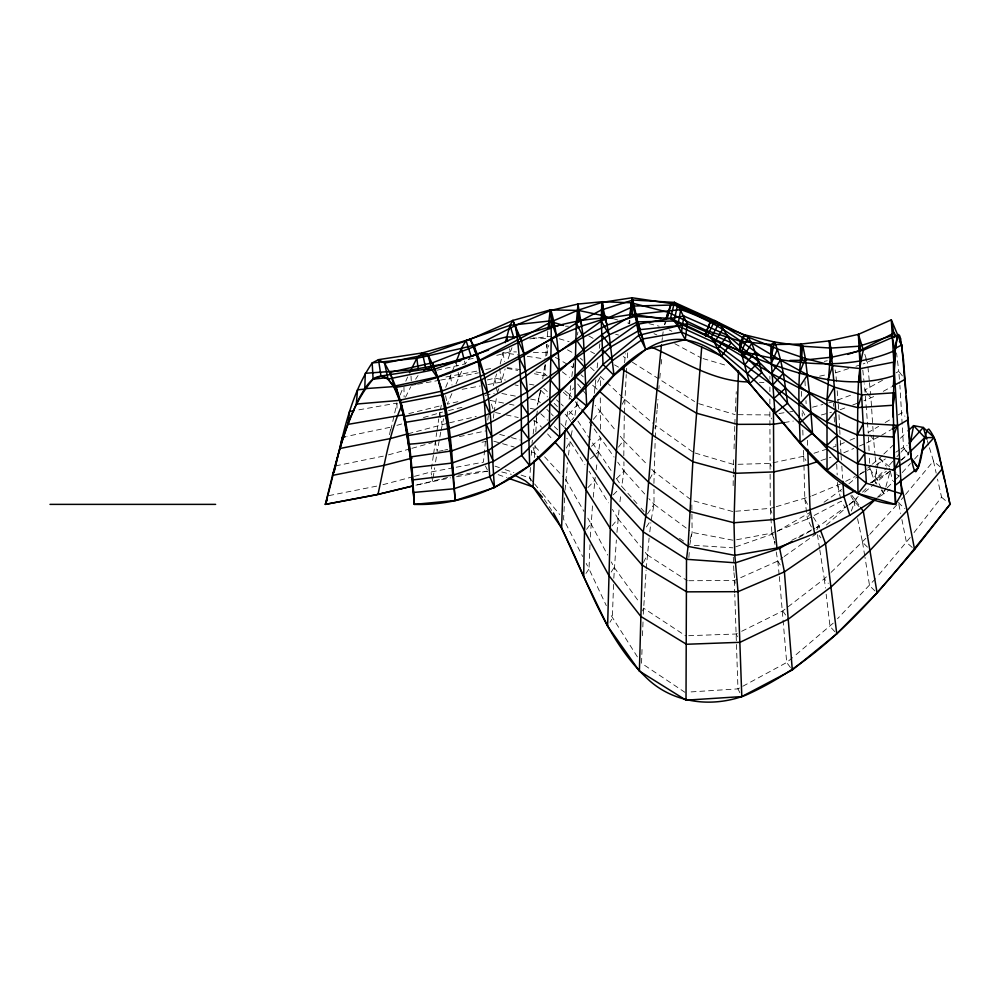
<?xml version="1.0" encoding="UTF-8"?>
<svg xmlns="http://www.w3.org/2000/svg" width="1000" height="1000" viewBox="0 0 1000 1000"><rect width="100%" height="100%" fill="white"/><g stroke="black" fill="none" stroke-linecap="round" stroke-linejoin="round"><path stroke-width="0.75" stroke-dasharray="5 3.75" d="M769.862 411.825L770.125 472.713M769.862 404.075L769.875 397.863M769.875 391.662L769.887 387M769.887 379.237L769.9 376.138M600.425 429.15L600.3 396.225M600.438 385.65L600.562 376.587L624.663 399.35L653.462 423.663M733.138 485.688L733.325 475.062M733.363 473.537L733.725 458.2M623.812 455.7L624.275 414.538M624.312 413.025L626.263 374.525M734.038 448.875L734.8 425.538M734.85 423.988L735.013 419.312M642.025 649.475L641.538 663.263L684.938 692.312M642.513 635.688L643.062 620.375M643.275 614.25L646.137 570.05M545.337 365.163L544.95 375.812L534.35 373.738M613.575 584.425L612.312 618.4L609.963 622.238M613.812 578.25L616.362 540M590 544.675L589.012 568.938L606.325 605.675M590.312 537.1L592.55 504.963M653.925 483.375L655.2 439.35M655.263 437.825L655.763 425.613L693.637 452.587M534.425 457.5L535.05 445.387M735.312 411.587L736.275 391.688M564.663 497.812L563.587 519.275L582.663 556.512M565.05 490.138L567.587 462.7M535.8 431.95L536.763 417M390.812 429.975L396.975 403.1L355.662 410.4M530.462 467.463L529.788 478.05L531.2 481.863M531.225 455.363L531.613 449.3M626.362 372.975L626.663 368.325M688.875 557.487L689.3 551.275M627.688 352.837L627.263 359.012L623.275 356.55M646.237 568.525L649.112 538M545.775 356.138L546.613 344.375M629.925 320.588L629.712 323.55L626.725 322.663M616.962 532.388L619.087 509.438M536.888 415.5L537.263 411M537.9 403.512L540.513 390.575L537.238 405.175M656.025 422.525L657.05 410.213M657.175 408.675L657.95 399.438M658.863 388.663L659.112 385.575M593.263 497.262L595.188 477.312M485.45 441.238L483.438 462.163L454.963 467.475M624.575 362.713L625.462 353.75M594.325 393.275L595.788 379.787M560.788 423.55L565.087 427.925L568.175 408.612M569.138 399.325L570.725 385.613M660.275 373.263L659.638 379.425L694.613 401.55M661.25 364.038L661.737 359.425M547.812 331.225L547.038 338.488L533.038 337.938M599.338 348.325L599.837 343.85M493.375 418.162L493.875 413.713M597.15 367.788L597.825 361.775M619.963 501.737L620.85 494.038M649.812 531.875L650.863 522.712M568.488 455.1L570.125 441.438L566.737 438.25M571.825 376.55L573.538 363.038M487.775 420.138L488.338 415.588M532 443.25L532.388 440.188M533.15 434.05L534.888 420.262M596.163 469.825L596.925 463.825M597.7 457.825L600.6 438.062L592.8 426.938M662.013 340.562L662.387 337.638M662.575 336.163L663.138 331.775M628.987 323.4L629.4 320.312M542.725 378.888L544.612 366.112M433.375 455.375L430.988 471.962L431.525 475M433.6 453.862L436.7 432.638M577.475 334.988L577.9 332.062M436.938 431.1L438.762 418.888M438.988 417.362L441.287 405.225M636.975 503.575L621.725 486.35L624.038 471.05L623.9 461.838M433.05 478.125L434.663 467.812M435.588 461.925L436.737 454.562M494.038 412.238L496.825 395.625M547.188 376.075L543.65 373.137L545.175 364.375M546.7 355.6L548.787 345.213M440.75 432.088L437.2 451.625L435.337 441.8M441.025 430.588L443.587 418.738M651.213 519.65L654.038 504.338L653.962 489.363M571.225 435.562L572.587 428.212M900.863 460.325L908.112 454.85L908.662 451.925M689.712 545.075L692.113 532.4L691.925 514.1M389.538 434.637L390.975 427.113L346.788 436.362M493.263 385.588L496.575 373.95M577.15 401.75L574.788 416.45L567.9 410.213M870.312 482.875L874.287 480.375L879.412 458.237L882.725 455.087M500.213 364.038L502.975 352.65L518.188 354.938M540.312 402.713L538.162 400.525L540.5 391.838M878.65 497.15L883.9 493.85L885.5 488.062M885.9 486.613L890.275 470.675L875.15 483.35M664.463 324.625L665.225 321.875M487.812 384.575L501.413 382.05L505.138 368.85M690.088 539.4L692.113 532.4L733.55 540.325M508.125 358.875L511.962 347.663M642.613 610.9L643.5 608.125L685.638 635.812M573.837 364.738L572.925 367.488L568.862 365.15M654.825 428.288L655.763 425.613M851.3 511.1L855.362 499.925L858.863 497M497.325 392.612L498.862 388.65M400.188 394.913L402.863 388.088M445.7 387.325L451.587 373.212M452.15 371.775L455.562 363.15M664.775 324.738L665.85 322.1M456 383.888L462.05 370.312M777.588 530.837L807.438 519.012L809.7 513.625M451.9 393.625L447.262 404.137L457.887 401.688M405.788 381.175L407.638 376.975M643.45 562.575L647.188 554.812L645.25 552.4M622.238 404.275L624.663 399.35M405.487 397.312L410.8 386.675M597.2 389.288L594.938 387.3L600.562 376.587M649.663 479.25L653.863 471.413L651.7 469.188M566.25 448.1L570.125 441.438L584.938 464.762M816.812 529.862L818.988 526.15L847.837 505.35M571.525 397.025L569.625 394.675L573.55 388.075M611.175 572.075L614.212 567.438L611.3 561.938M646.413 526.975L649.613 522.087M415.575 379.225L418.038 375.55M585.988 573.425L589.012 568.938L586.188 563.413M647.45 514.012L654.038 504.338L648.863 498.587M586.55 529.362L590.862 523.462L587.8 518.125M618.488 447.137L623.6 440.35L619.675 435.513M436.788 370.275L465.163 363.862L469.4 358.375M910.238 537.463L876.55 577.513M914.038 532.575L941.575 497.212L937.525 479.137M612.125 525.812L618.038 518.675L612.425 509.412M593.362 419.387L600.087 411.325L595.212 405.387M904.562 495.712L898.575 502.875L904.987 508.688M905.55 494.513L933.475 461.05L929.05 446.45M570.862 421.475L567.362 416.362L577.225 404.675L573.763 401.575M571.875 419.888L573.825 417.6M875.55 578.688L837.513 618.737M892.837 461.262L888.775 465.763L889.95 470.213M896.888 456.75L899.938 453.375M900.95 452.25L907.05 445.487M902.237 472.587L910.462 463.55M914.575 459.038L918.688 454.513M831.05 572.4L868.725 535.513M869.75 534.388L897.55 504M587.938 487.587L594.8 480.312L589.05 471.238M616.725 478.575L624.038 471.05L617.725 462.163M833.238 623.138L793.725 656.65M849.25 504.925L858.2 496.512M862.562 492.113L868.025 486.625M872.387 482.238L886.587 467.962M613.275 494.812L618.562 489.525M877.425 497.362L886.125 488.812M887.212 487.738L894.812 480.25M895.9 479.175L899.163 475.975L896.038 472.912M901.425 460.012L909.237 452.55M741.663 631.3L782.7 610.962L824.3 578.85L829.925 573.475M883.825 454.038L893.75 444.575M900.375 438.263L905.888 433M591.5 446.262L600.6 438.062L614.113 457.1M826.363 525.062L844.675 508.95M590.425 458.812L595.025 454.825M596.175 453.825L598.475 451.838L577.325 420.238M848.9 483.775L858.288 475.913M859.463 474.938L866.5 469.038M867.675 468.062L871.2 465.112M872.375 464.137L879.412 458.237L890.85 467.812M864.675 492.125L873.988 484.325M792.55 657.625L786.7 662.5L737.962 688.875L687.962 692.113M876.912 484.05L874.287 480.375L886.363 471.262M881.287 490.175L883.9 493.85L890.037 489.225M824.062 502.238L841.612 489.45M849.1 504.438L855.362 499.925L859.775 506.225M688.825 580.725L734.275 580.525L777.8 561.038L782.887 557.438M784.15 556.538L815.938 534.025M876.4 464.775L885.438 458.925M895.775 452.238L899.65 449.738M900.938 448.9L903.525 447.225L899.887 385.125M871.65 482.638L890.312 471.463M869.075 450.712L868.225 432.463L878.65 426.362M885.163 422.55L891.675 418.738M898.188 414.925L902.1 412.638L904.925 416.262M866.562 442.962L880.225 436.05M881.538 435.288L890.713 429.9M777.1 531.5L810.275 512.275M798.65 537.638L814.912 528.45M816.275 527.688L818.988 526.15L813.438 517.325M882.525 380.275L864.9 389.925L868.225 432.463M896.062 372.85L898.775 371.362L896.55 352.912M873.688 396.613L863.95 400.763M883.25 391.35L891.45 386.85M811.375 526.962L807.438 519.012L812.837 516.163M814.188 515.45L841.225 501.175L845.113 507.587M791.875 540.262L814.925 528.263M816.275 527.562L818.988 526.15L820.075 529.075M872.975 359.725L863.175 363.925M811.95 495.85L840.312 484.075M845.7 481.325L855.125 476.512M860.512 473.762L865.9 471.012M867.25 470.325L869.938 468.95L869.362 456.788M688.7 635.7L736.188 634L740.288 631.975M843.8 452.775L853.763 448.475M859.45 446.025L865.138 443.575M840.163 444.4L844.375 442.612M849.987 440.225L855.6 437.837M776.3 506.688L810.525 496.438M736.625 539.75L771.9 533.1L776.162 531.4M840.138 409.738L845.75 407.625M852.75 404.988L856.95 403.4M837.575 400.087L851.963 394.738M735.775 546.812L773.125 533.812L774.163 539.862M821 460.5L830.975 457.25M836.488 381.737L835.775 372.738L848.75 368.562M855.962 366.25L861.725 364.387M738.088 464.3L770.075 463.413L806.65 455.6M813.975 453.25L825.7 449.487M833.025 447.137L835.95 446.188L835.675 441.587M396.875 425.375L402.775 423.638M423.438 417.55L442.65 412.05M388.438 454.875L410.425 448.75M411.887 448.338L432.4 442.612M735.688 511.262L770.288 508.363L774.788 507.113M408.075 433.787L448.05 423.162M821.375 414.963L831.5 412.225M496.737 355.4L510.275 351.775L516.425 351.925M382.95 484.675L412.975 476.725M414.475 476.337L430.988 471.962L453.475 467.762M812.463 407.2L822.862 404.45M828.8 402.875L833.263 401.7M417.562 484.875L447.612 477.45M408.825 413.6L441.35 405.588M448.587 410.6L463.462 406.962M415.9 485.15L450.55 477.825M487.4 379.938L494.8 378.188L505.35 380.025M449.538 422.812L476.238 416.463M485.188 395.4L494.288 393.3M824.3 361.375L827.275 360.737M459.387 436.613L486.463 430.763M819.6 376.163L826.95 374.6M438.688 451.312L443.162 450.375M444.663 450.062L447.638 449.438M481.938 442.25L486.413 441.312M335.538 465.887L384 456M458.075 475.163L480.688 471.5L487.625 471.25M440.562 380.087L478.488 372.837M445.95 376.987L478.062 370.913M328.875 495.625L376.95 486.075M468.225 359.375L474.263 358.2M485.725 369.475L491.863 368.325M462.125 389.325L480.262 385.975M411.463 385.337L416.062 384.513M417.587 384.237L439.025 380.363M456.538 476.737L487.975 471.05M784.25 422.525L793.312 421.075M779.062 413.512L788.263 412.088M789.8 411.85L792.862 411.388M529.738 338.913L550.675 336.262M565.513 326.225L568.462 326.225M738.175 414.675L769.862 414.938L771.5 418.913M533.362 352.337L547.212 352.675L547.1 344.162M759.425 382.3L763.95 382.45M694.338 545.375L732.9 547.812M501.812 472L511.375 474.312M527.312 356.325L545.562 359.075M507.075 367.612L522.312 369.913M536.025 371.987L543.65 373.137M529.462 384.212L533.975 385M501.863 393.488L515.475 396.125M530.6 399.05L538.162 400.525M507.1 368.375L517.7 370.462M503.575 403.062L490.213 400.412L493.088 409.275M509.513 404.237L513.975 405.112M530.3 408.35L534.763 409.237M515.075 384.938L518.112 385.575M495.55 412.562L504.625 414.55M506.138 414.875L518.237 417.525M533.35 420.825L536.375 421.488L541.475 427.163M648.875 323.625L659.25 326.25M615.65 334.263L618.513 335.025M732.675 511.512L691.787 500.363L653.863 471.413M499.675 434.387L509.963 437.212M511.438 437.612L520.25 440.025M493.8 441.2L501.1 443.288M502.55 443.7L514.225 447.025M531.725 452.025L534.637 452.863L536.512 455.238M559.188 338.762L569.113 341.675M613.3 318.7L617.775 320.012M703.062 358.562L726.938 365.637M695.113 453.025L733.525 464.425M698.662 403.638L735.163 414.65M495.025 466.138L499.375 467.625M505.163 469.613L513.862 472.587M521.1 475.075L529.788 478.05L533.65 482.762M498.162 474.637L506.887 477.713M654 333.7L656.862 334.9M669.15 329.95L671.875 331.238M674.737 343.663L701.575 358.113M590.638 351.538L594.575 353.663M567.487 349.825L574.312 353.612M614.5 364.875L618.5 367.137M588.75 335.887L594.062 338.913M555.337 357.35L567.513 364.375M770.125 474.263L770.288 508.363L771.9 533.1L773.125 533.812M896.625 474.462L899.163 475.975M632.438 362.275L658.337 378.6M647.188 554.812L687.312 580.737M679.45 538.3L685.863 542.537M654.038 504.338L689.663 530.588M562.325 371.85L569.513 377.325M564.9 390.763L569.625 394.675M941.575 497.212L947.887 502.587M940.125 466.838L933.475 461.05L936.175 473.1M912.262 547.475L906.438 542.337L901.9 519.575M563.387 392.3L572.612 400.55M581.038 374.787L583.35 376.875M592.625 385.213L594.938 387.3M543.812 388.387L547.25 391.512M556.438 399.825L559.875 402.938M561.025 403.975L563.312 406.05M580.4 358.188L582.638 360.225M590.487 367.388L594.963 371.475M540.763 413.787L547.537 420.163M554.312 426.55L557.7 429.738M874.95 590.9L869.575 585.725L864.975 557.25M540.9 390.387L547.513 396.887M554.125 403.375L557.438 406.625M565.163 414.2L567.362 416.362M857.562 518.625L862.55 542.263L867.463 547.137M546.775 409.288L550.013 412.575M551.087 413.675L553.237 415.875M623.6 440.35L647.375 464.75M535.15 446.637L540.4 452.287M544.6 456.812L563.488 477.15M834.837 631.688L830.025 626.438L826.15 594.2M850.75 495.737L853.825 500.9L859.087 506.662M624.038 471.05L644.725 494M547.6 433.963L552.7 439.625M819.812 549.888L824.3 578.85L828.312 583.362M641.05 508.162L644.1 511.613M879.412 458.237L886.325 466.15M577.663 383.988L582.537 389.925M583.513 391.112L587.413 395.875M534.612 483.938L541.375 492.188M542.337 493.363L559.725 514.562M600.087 411.325L615.763 430.675M575.312 401.725L581.013 408.762M618.038 518.675L641.363 547.587M902.4 375.925L898.775 371.362L899.762 383.587M819.05 535.475L820.9 537.812M851.737 495.125L855.362 499.925M790.438 667.5L786.7 662.5L779.287 576.163M866.637 392.262L864.9 389.925L864.25 383.812M867.5 393.438L870.95 398.113L871.562 407.4M870.037 434.938L873.675 439.9L875.025 455.275M908.713 454.425L903.525 447.225L908.112 454.85M614.212 567.438L639.062 601.95M782.7 610.962L786.012 615.575M577.225 404.675L579.825 408.375M589.338 421.987L591.938 425.7M598.475 451.838L612.25 472.287M616.562 478.675L621.725 486.35M544.275 499.363L551.737 510.475M881.225 488.263L877.2 479.875L869.938 468.95L874.287 480.375M637.362 656.85L610.312 614.163M776.237 551.962L777.8 561.038L781.462 567.05M594.8 480.312L608.425 502.8M565.588 479.412L583.975 511.45M837.487 482.425L837.625 485.45L841.112 491.587M865.45 358.825L867.5 362.537L869.3 381.1M803.5 450.325L803.725 456.538L805.938 460.613M804.825 415.062L802.062 409.963L802.288 416.175M590.862 523.462L607.65 555.062M485.387 465.975L487.325 469.787M739.875 692.738L737.962 688.875L734.762 594.275M881.9 489.663L883.9 493.85M803.725 456.538L804.825 498.75L807.438 504.3M736.188 634L737.463 636.775M770.075 463.413L771.25 466.25M771.9 533.1L775.125 542.6M770.288 508.363L772.638 515.35M733.95 572.737L735.212 583.312M864.775 354.263L866.587 359.775M927.275 440.6L928.6 444.988M533.125 447.375L534.637 452.863M890.337 471.7L892.688 480.613M509.538 348.8L510.275 351.775M464.475 361.05L465.163 363.862M835.125 369.9L835.775 372.738M837.625 485.45L840.575 498.312M853.825 500.9L855.387 508.288M439.675 412.775L442.113 424.575M898.875 504.4L900.688 513.5M445.613 395.737L446.987 402.738M456.138 361.712L456.975 366.225M458.1 372.25L458.938 376.763M494.8 378.188L496.062 385.4M496.312 386.838L497.075 391.163M431.788 476.512L432.587 481.062M502.975 352.65L504.525 361.488M450.45 376.087L452.013 385.037M774.425 541.375L774.938 544.4M862.55 542.263L864.725 555.75M817.438 534.65L819.575 548.362M804.825 498.75L807.438 519.012M499.712 368.4L501.413 382.05M824.3 578.85L825.413 588.062M862.788 370.062L864.087 382.287M869.45 382.65L870.65 395.025M777.8 561.038L779.137 574.65M875.163 456.812L876.112 467.575M876.25 469.113L877.2 479.875M837.2 390.75L838.15 402.762M838.263 404.263L838.737 410.262M841.062 455.513L841.388 460.062M841.8 466.138L842.638 478.275M871.663 408.95L873.675 439.9M833.35 403.225L833.538 406.3M834.188 417.038L834.75 426.25M838.975 414.787L839.663 428.363M839.737 429.862L839.963 434.387M840.275 440.425L840.962 454M804.963 380.8L805.275 386.9M805.962 400.6L806.125 403.65M411.025 376.138L411.25 380.737M836.725 464.312L837.175 474.875M733.288 557.15L733.875 571.175M801.363 391.35L801.6 397.562M802.788 430.15L803.062 437.912M734.275 580.525L734.712 592.75M807.487 440.262L807.7 447.887M403.95 386.825L404.125 397.05M536.287 414.012L536.375 421.488M691.838 504.95L691.912 512.575M396.975 403.1L396.987 410.55"/><path stroke-width="1.5" d="M894.663 504.375C833.188 498.462 798.312 437.6 760.163 396.3C735.75 366.112 698.637 325.213 655.55 344.263C616.312 362.9 592.475 401.275 564.012 432.325C527.513 476.575 472.625 506.375 414.363 504.375C411.438 456.775 408.75 405.387 384.562 363.125L378.5 359.65L372.175 362.938C350.188 395.125 343.15 434.6 334.2 471.838M414.375 492.375L453.738 488.812L489.75 476.688L521.65 455.425L549.263 427.575L551.263 338.45L550.975 310.387L550.225 309.913L512.888 320.438L470.3 339.312L427.663 354.325L384.562 363.125L388.062 379.05L394.237 387.475L399.487 400.288L403.875 416.613L410.363 456.95L414.363 504.375L455.262 500.487L494.513 487.562L529.663 465.575L559.8 437.212L614.012 375.412L645.738 349.45L685.25 339.625L721.65 356.075L749.7 383.55L800.1 442.65L827.038 470.35L858 493.5L895.525 504.375L901.637 493.8L891.325 319.85L858.375 334.363L829.3 340.887L800.638 344.087L771.425 344.588L740.525 341.312L706.125 330.387L667.9 312.25L631.175 302.787L602.487 301.712L577.987 304.037L550.975 310.387L515.425 325.5L474.3 346.575L432.688 362.725L390.4 372.275L394.237 387.475C452.375 379.9 501.887 347.625 555.237 326.238C573.962 321.475 593.175 317.337 612.612 318.337M893.2 426.138L895.525 504.375L893.125 405.25L895.05 350.475L891.875 335.637L859.125 346.225L830.875 348.075L802.938 346.275L774.463 342L744.35 334.762L710.525 321.475L671.3 303.575L632.137 297.762L601.788 302.425L609.175 334.812L614.012 375.412L603.025 364.425L601.275 321.05L601.788 302.425L602.487 301.712L603.35 318.113L605.337 318.525L632.225 314.325L660.9 318.562M946.112 485.925L950 504.375L914.587 549.525L877.1 592.962L836.762 633.787L792.312 670L741.8 696.587L686.012 700.175L686.513 559.3L688.062 546.4L692.85 461.737L701.712 346.887M800.487 360.55L800.638 344.087L802.938 346.275L805.387 358.537L809.475 393.3L812.5 433.137L838.312 460.75L866.35 483.212L901.637 493.8M893.225 393.575L893.138 417.212M857.262 434.925C858.462 406.7 856.1 377.663 863.413 350.138L858.375 334.363L866.35 483.212L858 493.5L857.262 434.925L863.462 423.325L897.275 425.363L893.35 437.013L857.262 434.925L826.587 421.987L799.013 404.75L714.388 342.55L677.775 325.75L674.075 320.988L670.45 318.463L634.975 316.388L607.312 325L583.375 337.137L525.85 371.1L487.287 392.625L445.913 408.375L403.875 416.613L400.9 402.738L441.875 394.9L481.475 379.85L519.35 358.325L576.337 323.15L601.35 309.988L633.062 300.038L674.475 302.4L714.712 320.6L748.125 337.088L777.588 349.012L805.387 358.537L832.7 365.613L860.5 368.6L893.388 362.175L893.637 375.763C852.8 389.325 810.125 377.812 771.062 363.95C736.275 351.6 704.338 332.9 670.45 318.463L674.475 302.4L677.6 304.887L718.875 323.45L780.487 360.1L807.537 374.862L834.325 387.125L861.925 394.938L895.188 392.725L893.125 405.25L857.638 407.6L826.975 399.8L798.975 387.837L771.575 373.537L707.588 335.55L705.537 336.388M738.45 370.825L733.988 522.762L734.825 555.363L738.012 591.675L741.8 696.587M574.975 376.275L576.337 323.15L577.987 304.037L583.375 337.137L586.712 406.025L575.05 396.35L574.975 376.275L602.013 349.012L636.788 324.4L683.875 316.05L727.237 335.15L758.85 361.925L811.25 413.038L837.3 435.513L865.113 453L899.625 459.275L894.188 470.2L857.425 463.7L826.625 445.65L799.412 423.162L747.262 373.5L717.975 348.738L681.513 332.1L643.125 338.913L612.525 360.5L559.775 413.5L529.25 439.562L493.375 461.4L453.7 475L412.638 479.95L412.188 467.675L451.8 463.088L488.462 450.288L521.475 429.087L549.688 403.4L574.975 376.275L586.188 386.475M830.875 348.075L834.325 387.125L838.312 460.75L827.038 470.35L826.975 399.8L830.875 348.075L829.3 340.887L830.113 357.137M578.312 320.887L577.987 304.037M686.012 700.175L639.388 671.075L607.612 626.075L583.713 576.788C584.4 516.388 586.462 456.188 594.025 396.262M893.337 386.7L895.6 345.225L897.525 335.575L898.438 334.462L899.538 335.5A55.012 4.775 88.2 0 1 900.588 338.9M607.612 626.075L611.163 496.938L613.587 481.788L624.125 367.188M639.388 671.075L643.213 531.85L645.8 516.425L652.487 434.988L661.45 344.963M583.713 576.788L561.6 527.888L564.95 430.95M602.762 318.7L602.487 301.712M704.837 334.888L710.525 321.475L714.712 320.6L718.875 323.45L723.062 328.537L731.175 342.713L761.8 372.525L812.5 433.137L800.1 442.65C799.375 410.55 796.625 378.013 802.938 346.275M561.6 527.888L533.075 486.938L534.288 460.6M770.612 358L771.425 344.588L774.463 342C782.938 361.2 784.525 382.663 787.6 403.237L774.938 413.2L771.012 358.175L774.463 342M630.237 316.137L632.137 297.762L638.825 335.3L645.738 349.45L635.375 314.387C590.712 335.188 560.325 375.15 521.188 403.725C488.462 427.775 449.538 441.725 409.025 444.162L410.363 456.95L451.675 450.913L491.825 436.6L528.513 414.888L559.487 391.087L610.913 346.85L640.45 329.6L677.775 325.75L685.25 339.625L687.325 323.612L677.6 304.887L634.138 306.038L601.275 321.05L520.5 379.975L484.312 401.375L445.712 415.637L405.275 422.375L410.487 458.013L414.363 504.375M629.9 315.85L631.175 302.787M602.55 318.575L602.863 315.6L578.538 310.438L550.225 309.913L548.125 328.312M739.3 351.975L740.525 341.312L744.35 334.762L748.125 337.088L751.787 343.35L758.85 361.925L761.8 372.525L749.7 383.55L741.062 352.025L739.575 350.6L719.938 342.875M739.338 351.262L740.525 341.312M858.65 382.537L860.5 368.6M681.513 332.1L683.875 316.05M666.988 318.275L667.9 312.25L671.3 303.575L674.475 302.4M705.362 335.012L706.125 330.387M677.775 325.75L680.725 309.662C750.562 332.4 795.375 397.25 863.462 423.325M909.488 447.55L913.6 425.637L923.288 427.463L934.087 437.575L942.337 468.775L950 504.375C891.725 576.625 832.775 656.65 745.45 695.3C713.487 707.463 675.938 703.85 649.712 680.85C600.487 636.213 585.025 569.038 553.4 512.938M406.65 430.763C402.35 412.612 400.887 390.562 385.975 377.512C373.6 371.763 365.075 387.987 360 396.688C343 430.538 334.325 467.788 325.375 504.375L377.975 494.412C384.55 464.5 389.175 433.625 401.775 405.487M407.475 435.688L449.087 428.55L489.812 413.512L527.388 391.887L609.175 334.812L637.725 321.875L674.075 320.988L677.6 304.887M505.275 342.612L509.988 325.35L512.888 320.438L521.45 340.387L523.875 353.35L527.388 391.887L529.663 465.575L521.65 455.425C520.913 412.113 522.463 368.4 515.425 325.5M413.3 485.938L375.775 494.9L325.375 504.375C337.525 461.85 343.688 413.9 373.113 379.15L380.975 376.025L425.875 369.1L471.087 356.188L476.25 354.663L518.538 336L553.362 326.012L557.837 326.05M667.325 318.012L671.3 303.575M665.987 319.125L667.9 312.25M744.35 334.762L739.575 350.6C790 363.95 845.662 371.987 895.05 350.475L897.75 335.112L891.325 319.85L894.7 337.537M335.538 465.887L332.475 475.387L383.95 465.375L412.05 458.125M827.925 379.875L832.7 365.613M857.638 407.6L861.925 394.938M829.55 363.963L832.175 357.113L829.3 340.887M563.525 325.438L548.913 321.05L509.988 325.35L466.037 340.487L461.362 348.413L456.138 361.712L460.662 360.825M705.05 335.4L710.525 321.475M325.375 504.375L327.375 499.375M799.388 373.175L805.387 358.537M771.062 363.95L777.588 349.012M409.5 372.788L416.85 358.3L422.413 352.912L470.3 339.312C494.938 384.275 490.163 438.1 494.513 487.562L489.75 476.688L484.312 401.375L478.113 361.138L474.3 346.575M741.062 352.025L748.125 337.088M707.588 335.55L714.712 320.6M550.975 310.387C562.837 351.45 558.3 395.012 559.8 437.212L549.263 427.575L603.025 364.425L638.825 335.3L687.325 323.612L731.175 342.713L721.65 356.075L714.388 342.55L710.9 337.938L718.875 323.45M826.975 399.8L834.325 387.125M714.388 342.55L723.062 328.537M742.887 357.175L751.787 343.35M798.975 387.837L807.537 374.862M771.575 373.537L780.487 360.1M717.975 348.738L727.237 335.15M857.425 463.7L865.113 453M826.587 421.987L835.837 410.688M744.987 364.562L755.375 351.887M942.337 468.775L907.125 510.613L870.413 550.062L831.325 586.75L788.5 619.038L740.025 642.312L686.438 644.262L640.837 616.462L608.9 575.55L584.825 531.712L562.712 488.562L537.45 456.425M800.375 362.425L802.212 360.312L832.175 357.113L863.413 350.138L897.75 335.112L901.737 345L911.3 458.025L918.25 467.912L894.95 485.513M772.438 385.375L783.175 373.425M909.075 443.237L923.288 427.463L926.838 439.15M921.762 451.125L934.087 437.575L924.837 437.625L910.35 451.488M799.013 404.75L809.475 393.3M747.262 373.5L758.85 361.925M876.338 498.438L863.3 511.262L825.512 543.675L784.4 571.862L738.012 591.675L686.7 591.85L642.2 565.163L610.15 528.2L585.975 489.663L563.925 452.1L554.75 441.9M908.088 430.9L913.6 425.637L924.837 437.625L918.25 467.912L911.8 459.6M826.625 445.65L837.3 435.513M773.575 398.738L785.675 388.125M799.412 423.162L811.25 413.038M423.537 370.85L425.875 369.1L432.125 370.05L476.25 354.663L480.538 361.075M892.938 469.787L911.3 458.025M571.737 422.75L613.587 481.788L645.8 516.425L688.062 546.4L734.825 555.363L776.975 548.025L814.65 533.575L849.788 515.288L876.025 498.8M892.025 429.125L907.75 419.888M791.862 541.462L779.663 548.35L735.475 562.812L686.513 559.3L643.213 531.85L611.163 496.938L565.087 427.925M892.812 386.1L905.113 379.338M605.337 318.525L582 325.962L556.763 336.413L484.212 374.675L442.062 391.05L399.487 400.288L395.913 385.812L437.5 376.925L478.113 361.138L551.325 321.775L577.137 310.55L601.788 302.425M847.638 354.425L860.675 350.188L894.15 332.925L896.425 336.55M894.887 348.512L901.737 345L899.463 341.375M855 490.95L843.9 496.488L810.05 509.85L774.05 519.55L733.988 522.762L689.463 511.375L648.263 481.875L615.938 450.525L581.95 409.938M488.562 350.037L471.087 356.188L466.037 340.487M818.138 461.438L808.162 464.688L773.6 471.925L735.362 473.3L692.85 461.737L652.487 434.988L619.8 409.2L599.462 391.275M408.075 433.787L390.312 438.587L340.025 448.475L342.212 437.325L345.262 436.688M386.838 377.7L373.113 379.15L372.175 362.938L416.85 358.3L461.362 348.413L506.587 336.875L517.475 337.312M404.387 414.688L348 424.375L349.538 411.488L354.137 410.675M377.975 494.412L412.863 485.887M442.062 391.05L437.475 377.65L432.125 370.05L388.062 379.05L380.975 376.025L378.5 359.65L422.413 352.912L427.663 354.325C451.262 398.837 451.3 451.35 455.262 500.487C450.962 459.125 448.5 417.25 437.5 376.925M454.625 361.987L410.737 369.988L365.275 373.3L364.787 388.663L394.35 386.562M784.25 422.525L773.675 424.237L737.2 424.363L696.587 413.225L621.163 368.663M635.375 314.387L680.725 309.662M365.25 389.062L357.512 389.8L356.312 404.075L401.075 400.238M789.987 360.438L802.212 360.312L800.638 344.087M50 504.375L215.625 504.375M748.85 381.95C713.587 381.55 683.4 361.35 652.312 347.45M555.237 326.238L553.362 326.012L550.225 309.913M602.863 315.6L611.812 318.25M508.338 478.225L533.075 486.938M712.925 340.112L717.138 341.763M674.075 320.988L710.9 337.938M515.388 475.5L525.438 480.9L535.013 488.775L542.425 497.25M640.45 329.6L634.975 316.388L632.225 314.325L632.137 297.762M549.688 403.4L559.775 413.5M602.013 349.012L612.525 360.5M575.3 356.9L585.462 368.188M550.375 380.012L559.487 391.087M601.525 334.288L610.913 346.85M521.475 429.087L529.25 439.562M860.662 507.488L863.3 511.262L877.1 592.962M575.725 338.988L584.525 351.562M521.45 340.387L518.538 336L512.888 320.438M550.913 358.188L558.9 370.35M521.188 403.725L528.513 414.888M520.5 379.975L527.388 391.887M601.275 321.05L609.175 334.812M519.35 358.325L525.85 371.1M551.263 338.45L558 351.812M576.337 323.15L583.375 337.137M481.475 379.85L487.287 392.625M484.312 401.375L489.812 413.512M517.663 339.575L523.875 353.35M478.113 361.138L484.212 374.675M486.625 425.012L491.825 436.6M488.462 450.288L493.375 461.4M636.788 324.4L643.125 338.913M601.35 309.988L607.312 325M470.3 339.312L476.25 354.663M820.612 530.525L825.512 543.675L836.762 633.787M551.325 321.775L556.763 336.413M432.688 362.725L437.475 377.65M577.137 310.55L582 325.962M849.788 515.288L843.9 496.488L842.85 481.312M509.988 325.35L513.913 338M441.875 394.9L445.913 408.375M427.663 354.325L432.125 370.05M445.712 415.637L449.087 428.55M506.587 336.875L507.7 341.35M461.362 348.413L463.775 358.25M900.2 480.487L907.125 510.613L914.587 549.525M634.138 306.038L637.725 321.875M900.588 338.812L903.45 359.363L906.025 392.8M945.225 481.8C939.6 464.875 940.175 443.113 928.85 429.1A22.175 5 89.1 0 0 927.387 430.213C921.413 443.237 923.538 459.212 916.087 471.512A26.438 4.688 -88.9 0 1 914.525 470.812C908.525 453.675 909.562 434.812 907.562 416.925M449.012 438.512L451.675 450.913M422.413 352.912L425.875 369.1M814.65 533.575L810.05 509.85L807.738 449.425M451.8 463.088L453.7 475M858.375 334.363L860.675 350.188M416.85 358.3L418.312 369.95M633.062 300.038L634.975 316.388M548.913 321.05L549.788 328.65M859.125 346.225L860.462 361.587M792.312 670L784.4 571.862L779.663 548.35L776.975 548.025L774.05 519.55L773.438 408.862M906.25 396.337L907.35 413.625M771.425 344.588L771.65 359.162M578.538 310.438L578.688 321.912"/></g></svg>
